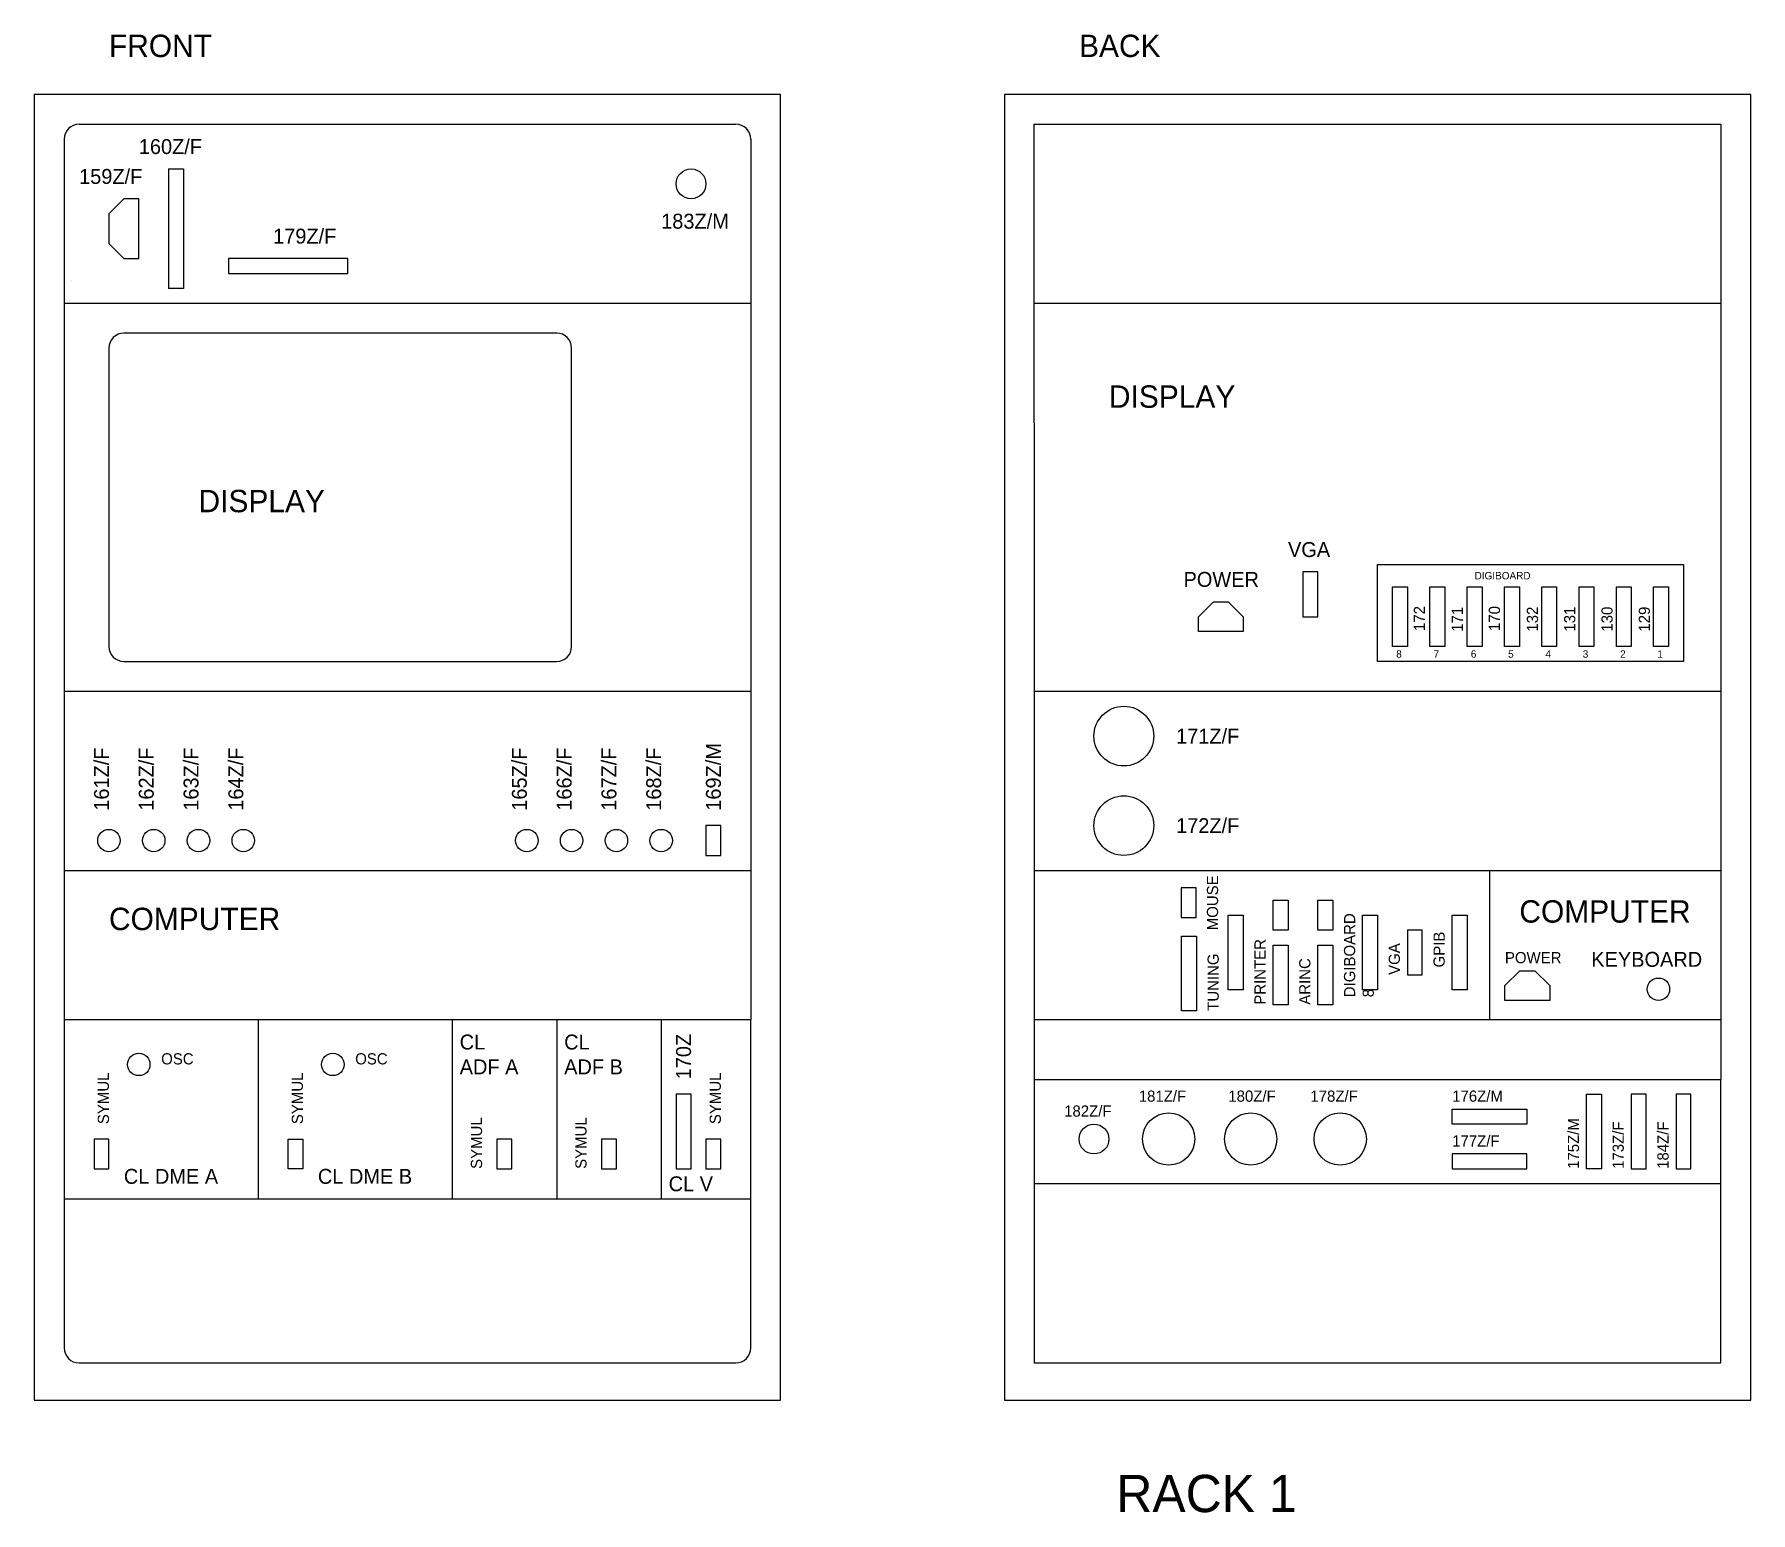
# Model space of a CAD drawing. Extents: x 40 to 270, y 10 to 208.
import ezdxf

# ---------------------------------------------------------------- set-up
doc = ezdxf.new("R2010")
doc.units = 0
doc.header["$MEASUREMENT"] = 0
doc.layers.get('0').update_dxf_attribs({"linetype": 'CONTINUOUS'})

# ---------------------------------------------------------------- blocks, each defined once
blk = doc.blocks.new('A$C689828DA')
blk.add_circle((9, 1.5), 1.5)
blk.add_text('KEYBOARD', height=2).set_placement((0, 4.5))

msp = doc.modelspace()

# ---------------------------------------------------------------- linework, layer by layer
for p, q in [((44, 196), (44, 196)), ((46, 196), (134, 196)), ((174, 156), (174, 196)), ((174, 196), (266, 196)), ((266, 196), (266, 154)), ((44, 194), (44, 170)), ((136, 194), (136, 170)), ((58, 190), (58, 174)), ((58, 190), (60, 190)), ((60, 190), (60, 174)), ((52, 186), (50, 184)), ((50, 184), (50, 180)), ((54, 186), (52, 186)), ((54, 178), (54, 186)), ((50, 180), (52, 178)), ((52, 178), (54, 178)), ((82, 178), (66, 178)), ((66, 178), (66, 176)), ((82, 176), (82, 178)), ((45, 175), (45, 175)), ((66, 176), (82, 176)), ((60, 174), (58, 174)), ((44, 172), (136, 172)), ((174, 172), (266, 172)), ((44, 170), (44, 76)), ((110, 168), (52, 168)), ((136, 170), (136, 76)), ((50, 166), (50, 126)), ((112, 126), (112, 166)), ((174, 156), (174, 68)), ((266, 154), (266, 68)), ((210, 136), (210, 130)), ((212, 136), (210, 136)), ((212, 130), (212, 136)), ((220, 124), (220, 137)), ((220, 137), (261, 137)), ((261, 137), (261, 124)), ((222, 126), (222, 134)), ((222, 134), (224, 134)), ((224, 134), (224, 126)), ((227, 126), (227, 134)), ((227, 134), (229, 134)), ((229, 134), (229, 126)), ((232, 126), (232, 134)), ((232, 134), (234, 134)), ((234, 134), (234, 126)), ((237, 126), (237, 134)), ((237, 134), (239, 134)), ((239, 134), (239, 126)), ((242, 126), (242, 134)), ((242, 134), (244, 134)), ((244, 134), (244, 126)), ((247, 126), (247, 134)), ((247, 134), (249, 134)), ((249, 134), (249, 126)), ((252, 126), (252, 134)), ((252, 134), (254, 134)), ((254, 134), (254, 126)), ((257, 126), (257, 134)), ((257, 134), (259, 134)), ((259, 134), (259, 126)), ((196, 130), (198, 132)), ((198, 132), (200, 132)), ((200, 132), (202, 130)), ((196, 128), (196, 130)), ((202, 130), (202, 128)), ((210, 130), (212, 130)), ((202, 128), (196, 128)), ((224, 126), (222, 126)), ((229, 126), (227, 126)), ((234, 126), (232, 126)), ((239, 126), (237, 126)), ((244, 126), (242, 126)), ((249, 126), (247, 126)), ((254, 126), (252, 126)), ((259, 126), (257, 126)), ((52, 124), (110, 124)), ((261, 124), (220, 124)), ((44, 120), (136, 120)), ((174, 120), (266, 120)), ((132, 102), (130, 102)), ((130, 102), (130, 98)), ((132, 98), (132, 102)), ((130, 98), (132, 98)), ((44, 96), (136, 96)), ((174, 96), (266, 96)), ((235, 96), (235, 76)), ((195.7, 93.67), (193.7, 93.67)), ((193.7, 93.67), (193.7, 89.67)), ((195.7, 89.67), (195.7, 93.67)), ((206, 88), (206, 92)), ((206, 92), (208, 92)), ((208, 92), (208, 88)), ((212, 88), (212, 92)), ((212, 92), (214, 92)), ((214, 92), (214, 88)), ((200, 80), (200, 90)), ((200, 90), (202, 90)), ((202, 90), (202, 80)), ((218, 80), (218, 90)), ((218, 90), (220, 90)), ((220, 90), (220, 80)), ((230, 80), (230, 90)), ((230, 90), (232, 90)), ((232, 90), (232, 80)), ((193.7, 89.67), (195.7, 89.67)), ((208, 88), (206, 88)), ((214, 88), (212, 88)), ((224, 88), (224, 82)), ((226, 88), (224, 88)), ((226, 82), (226, 88)), ((193.72, 77.18), (193.72, 87.18)), ((193.72, 87.18), (195.72, 87.18)), ((195.72, 87.18), (195.72, 77.18)), ((206, 78), (206, 86)), ((206, 86), (208, 86)), ((208, 86), (208, 78)), ((212, 78), (212, 86)), ((212, 86), (214, 86)), ((214, 86), (214, 78)), ((224, 82), (226, 82)), ((237.07, 80.56), (239.07, 82.56)), ((237.07, 78.56), (237.07, 80.56)), ((239.07, 82.56), (241.07, 82.56)), ((241.07, 82.56), (243.07, 80.56)), ((243.07, 80.56), (243.07, 78.56)), ((202, 80), (200, 80)), ((220, 80), (218, 80)), ((232, 80), (230, 80)), ((232, 80), (230, 80)), ((243.07, 78.56), (237.07, 78.56)), ((44, 76), (44, 32)), ((44, 76), (136, 76)), ((70, 76), (70, 74)), ((96, 76), (96, 52)), ((110, 76), (110, 52)), ((124, 76), (124, 52)), ((136, 32), (136, 76)), ((174, 76), (266, 76)), ((195.72, 77.18), (193.72, 77.18)), ((208, 78), (206, 78)), ((214, 78), (212, 78)), ((70, 74), (70, 52)), ((174, 68), (174, 30)), ((174, 68), (266, 68)), ((266, 30), (266, 68)), ((128, 66), (126, 66)), ((126, 66), (126, 56)), ((128, 56), (128, 66)), ((248, 56), (248, 66)), ((248, 66), (250, 66)), ((250, 66), (250, 56)), ((256, 66), (254, 66)), ((254, 66), (254, 56)), ((256, 56), (256, 66)), ((262, 66), (260, 66)), ((260, 66), (260, 56)), ((262, 56), (262, 66)), ((230, 62), (230, 64)), ((230, 64), (240, 64)), ((240, 64), (240, 62)), ((50, 60), (48, 60)), ((48, 60), (48, 56)), ((50, 56), (50, 60)), ((74, 56), (74, 60)), ((74, 60), (76, 60)), ((76, 60), (76, 56)), ((104, 60), (102, 60)), ((102, 60), (102, 56)), ((104, 56), (104, 60)), ((118, 60), (116, 60)), ((116, 60), (116, 56)), ((118, 56), (118, 60)), ((132, 60), (130, 60)), ((130, 60), (130, 56)), ((132, 56), (132, 60)), ((240, 62), (230, 62)), ((240, 58), (230, 58)), ((230, 58), (230, 56)), ((240, 56), (240, 58)), ((48, 56), (50, 56)), ((76, 56), (74, 56)), ((102, 56), (104, 56)), ((116, 56), (118, 56)), ((126, 56), (128, 56)), ((130, 56), (132, 56)), ((230, 56), (240, 56)), ((250, 56), (248, 56)), ((254, 56), (256, 56)), ((260, 56), (262, 56)), ((266, 54), (174, 54)), ((44, 52), (136, 52)), ((46, 30), (134, 30)), ((174, 30), (266, 30))]:
    msp.add_line(p, q)
for points in [[(40, 200), (40, 200), (40, 200), (40, 200)], [(40, 200), (40, 25), (140, 25), (140, 200)], [(170, 200), (170, 25), (270, 25), (270, 200)]]:
    msp.add_lwpolyline(points, close=True)
for centre, radius in [((128, 188), 2), ((186, 114), 4), ((186, 102), 4), ((50, 100), 1.5), ((56, 100), 1.5), ((62, 100), 1.5), ((68, 100), 1.5), ((106, 100), 1.5), ((112, 100), 1.5), ((118, 100), 1.5), ((124, 100), 1.5), ((54, 70), 1.5), ((80, 70), 1.5), ((192, 60), 3.5), ((203, 60), 3.5), ((215, 60), 3.5), ((182, 60), 2)]:
    msp.add_circle(centre, radius)
for centre, start, end in [((46, 194), 90, 180), ((134, 194), 0, 90), ((52, 166), 90, 180), ((110, 166), 0, 90), ((52, 126), 180, 270), ((110, 126), 270, 0), ((46, 32), 180, 270), ((134, 32), 270, 0)]:
    msp.add_arc(centre, 2, start, end)

# ---------------------------------------------------------------- block references
msp.add_blockref('A$C689828DA', (248.64, 78.58))

# ---------------------------------------------------------------- texts
for s, height, p in [('FRONT', 3, (50, 205)), ('BACK', 3, (180, 205)), ('160Z/F', 2, (54, 192)), ('159Z/F', 2, (46, 188)), ('183Z/M', 2, (124, 182)), ('179Z/F', 2, (72, 180)), ('DISPLAY', 3, (184, 158)), ('DISPLAY', 3, (62, 144)), ('VGA', 2, (208, 138)), ('POWER', 2, (194, 134)), ('DIGIBOARD', 1, (233, 135)), ('8', 1, (222.5, 124.5)), ('7', 1, (227.5, 124.5)), ('6', 1, (232.5, 124.5)), ('5', 1, (237.5, 124.5)), ('4', 1, (242.5, 124.5)), ('3', 1, (247.5, 124.5)), ('2', 1, (252.5, 124.5)), ('1', 1, (257.5, 124.5)), ('171Z/F', 2, (193, 113)), ('172Z/F', 2, (193, 101)), ('COMPUTER', 3, (239, 89)), ('COMPUTER', 3, (50, 88)), ('POWER', 1.5, (237.07, 83.56)), ('CL ', 2, (97, 72)), ('CL', 2, (111, 72)), ('OSC', 1.5, (57, 70)), ('OSC', 1.5, (83, 70)), ('ADF A', 2, (97, 68.67)), ('ADF B', 2, (111, 68.67)), ('182Z/F', 1.5, (178, 63)), ('181Z/F', 1.5, (188, 65)), ('180Z/F', 1.5, (200, 65)), ('178Z/F', 1.5, (211, 65)), ('176Z/M', 1.5, (230, 65)), ('177Z/F', 1.5, (230, 59)), ('CL DME A', 2, (52, 54)), ('CL DME B', 2, (78, 54)), ('CL V', 2, (125, 53)), ('RACK 1', 5, (185, 10))]:
    msp.add_text(s, height=height).set_placement(p)
for s, height, p in [('172', 1.5, (226.36, 128.08)), ('171', 1.5, (231.44, 127.97)), ('170', 1.5, (236.41, 128.08)), ('132', 1.5, (241.5, 128)), ('131', 1.5, (246.5, 128)), ('130', 1.5, (251.5, 128)), ('129', 1.5, (256.5, 128)), ('169Z/M', 2, (132, 104)), ('161Z/F', 2, (50, 104)), ('162Z/F', 2, (56, 104)), ('163Z/F', 2, (62, 104)), ('164Z/F', 2, (68, 104)), ('165Z/F', 2, (106, 104)), ('166Z/F', 2, (112, 104)), ('167Z/F', 2, (118, 104)), ('168Z/F', 2, (124, 104)), ('MOUSE', 1.5, (198.63, 87.98)), ('DIGIBOARD', 1.5, (217, 79)), ('GPIB', 1.5, (229, 83)), ('PRINTER', 1.5, (205, 78)), ('VGA', 1.5, (223, 82)), ('TUNING', 1.5, (198.72, 77.18)), ('ARINC', 1.5, (211, 78)), ('8', 1.5, (219.5, 79)), ('170Z', 2, (128, 68)), ('SYMUL', 1.5, (50, 62)), ('SYMUL', 1.5, (76, 62)), ('SYMUL', 1.5, (132, 62)), ('SYMUL', 1.5, (100, 56)), ('SYMUL', 1.5, (114, 56)), ('175Z/M', 1.5, (247, 56)), ('173Z/F', 1.5, (253, 56)), ('184Z/F', 1.5, (259, 56))]:
    msp.add_text(s, height=height, rotation=90).set_placement(p)

doc.saveas('drawing.dxf')
